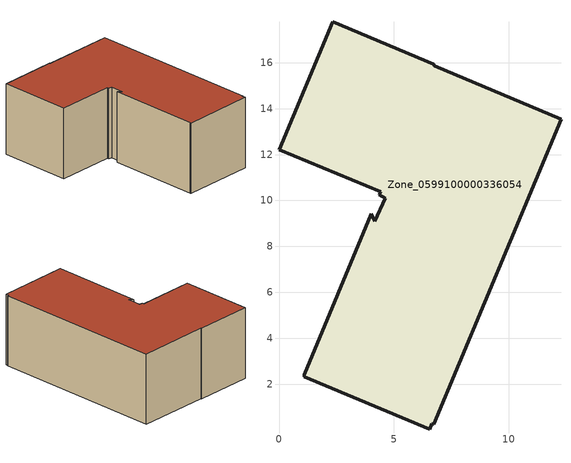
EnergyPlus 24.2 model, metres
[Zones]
Zone_0599100000336054
 floor ground (C_G): 0,12.22 2.33,17.79 6.75,15.94 6.76,15.86 12.28,13.54 6.74,0.25 6.66,0.28 6.56,0.03 1.09,2.33 1.09,2.41 4.02,9.43 4.16,9.09 4.63,10.11 4.37,10.25 4.42,10.38 z0
 wall outside (C_F): 6.76,15.86 6.75,15.94 2.33,17.79 0,12.22 4.42,10.38 4.37,10.25 4.63,10.11 4.16,9.09 4.02,9.43 1.09,2.41 1.09,2.33 6.56,0.03 6.66,0.28 6.74,0.25 12.28,13.54 6.76,15.86 z0:5.98
 roof outside (C_R): 4.02,9.43 1.09,2.41 1.09,2.33 6.56,0.03 6.66,0.28 6.74,0.25 12.28,13.54 6.76,15.86 6.75,15.94 2.33,17.79 0,12.22 4.42,10.38 4.37,10.25 4.63,10.11 4.16,9.09 z5.98
[BUILDING]
Pand.0599100000336054: North Axis=0; Terrain=City; Loads Convergence Tolerance Value=0.04; Temperature Convergence Tolerance Value=0.4; Solar Distribution=FullExterior; Maximum Number of Warmup Days=25; Minimum Number of Warmup Days=1
[Site:Location]
Rotterdam.The.Hague.AP_ZH_NLD Design_Conditions: Latitude=51.96; Longitude=4.45; Time Zone=1; Elevation=-4.5
[SITE:GROUNDTEMPERATURE:BUILDINGSURFACE]
18, 18, 18, 18, 18, 18, 18, 18, 18, 18, 18, 18
[MATERIAL] Thermal Absorptance=0.9; Solar Absorptance=0.7; Visible Absorptance=0.7
Name | Roughness | Thickness | Conductivity | Density | Specific Heat
G.TI.1975-1991 | MediumSmooth | 0.15 | 0.288461 | 540 | 1210
F.TI.1975-1991 | Rough | 0.3 | 0.230769 | 1920 | 840
R.TI.1975-1991 | MediumRough | 0.2 | 0.153846 | 1500 | 1000
[CONSTRUCTION]
C_G: G.TI.1975-1991
C_F: F.TI.1975-1991
C_R: R.TI.1975-1991
[ZONE]
Zone_0599100000336054: Type=1; Multiplier=1; Ceiling Height=Autocalculate; Volume=Autocalculate; Floor Area=autocalculate; Part of Total Floor Area=Yes
[ZONEINFILTRATION:DESIGNFLOWRATE]
Infil_Zone_0599100000336054: Zone or ZoneList or Space or SpaceList=Zone_0599100000336054; Schedule=AlwaysOn; Design Flow Rate Calculation Method=Flow/Area; Flow Rate per Floor Area=0.003; Constant Term Coefficient=1; Temperature Term Coefficient=0; Velocity Term Coefficient=0; Velocity Squared Term Coefficient=0
[HVACTEMPLATE:ZONE:IDEALLOADSAIRSYSTEM]
Zone_0599100000336054: Maximum Heating Supply Air Temperature=50; Minimum Cooling Supply Air Temperature=13; Maximum Heating Supply Air Humidity Ratio=0.0156; Minimum Cooling Supply Air Humidity Ratio=0.0077; Heating Limit=NoLimit; Cooling Limit=NoLimit; Dehumidification Control Type=ConstantSensibleHeatRatio; Cooling Sensible Heat Ratio=0.7; Dehumidification Setpoint=60; Humidification Control Type=None; Humidification Setpoint=30; Outdoor Air Method=None; Outdoor Air Flow Rate per Person=0.00944; Outdoor Air Flow Rate per Zone Floor Area=0; Outdoor Air Flow Rate per Zone=0; Demand Controlled Ventilation Type=None; Outdoor Air Economizer Type=NoEconomizer; Heat Recovery Type=None; Sensible Heat Recovery Effectiveness=0.7; Latent Heat Recovery Effectiveness=0.65
[ZONECONTROL:THERMOSTAT]
ThermostatControl_Zone_0599100000336054: Zone or ZoneList=Zone_0599100000336054; Control Type Schedule=DualSetpointControlType; Control 1=Thermostat_Zone_0599100000336054; Temperature Difference Between Cutout And Setpoint=0
[THERMOSTATSETPOINT:DUALSETPOINT]
Thermostat_Zone_0599100000336054: Heating Setpoint Temperature Schedule=HeatingSetpoint_Zone_0599100000336054; Cooling Setpoint Temperature Schedule=CoolingSetpoint_Zone_0599100000336054
[SCHEDULE:COMPACT]
HeatingSetpoint_Zone_0599100000336054: Through: 12/31, For: AllDays, Until: 24:00, 21
CoolingSetpoint_Zone_0599100000336054: Through: 12/31, For: AllDays, Until: 24:00, 24
DualSetpointControlType: Through: 12/31, For: AllDays, Until: 24:00, 4
AlwaysOn: Through: 12/31, For: AllDays, Until: 24:00, 1
